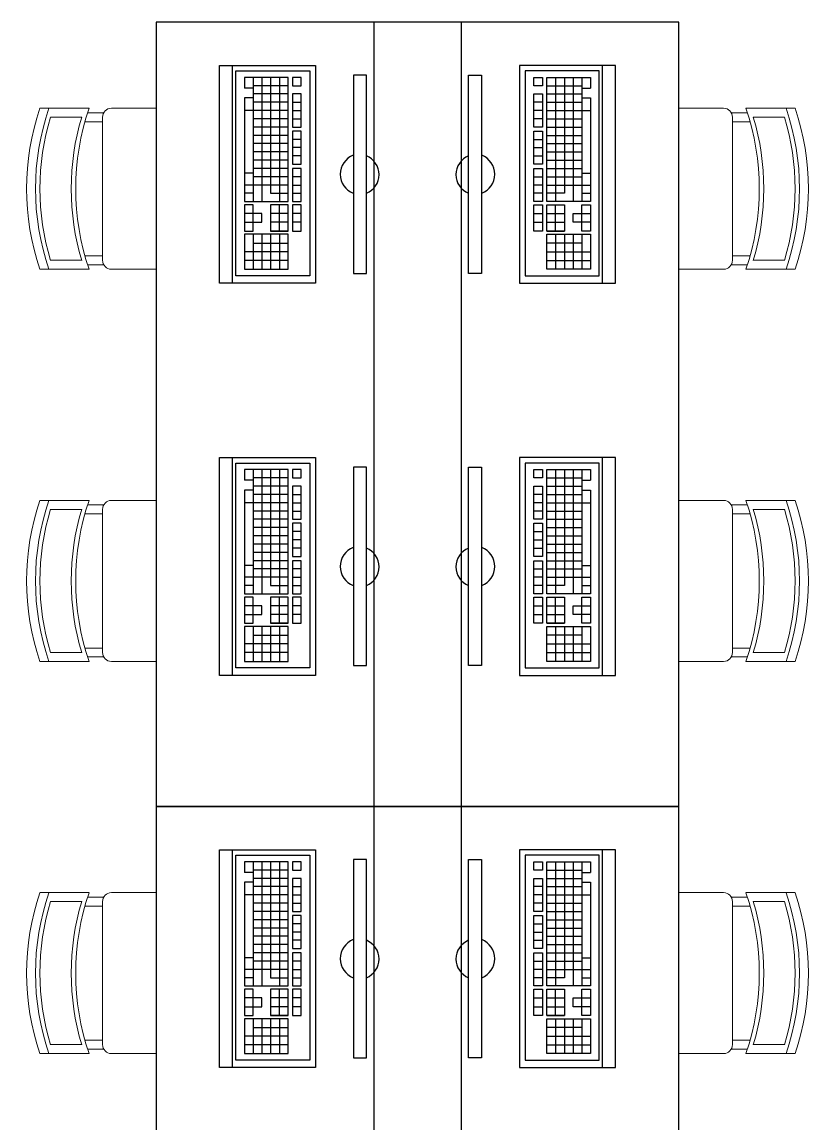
# Model space of a CAD drawing. Header units: millimetres. Extents: x 7034 to 7235, y -465 to -380.
# Drawn here: x 7139.997 to 7141.812, y -408.812 to -406.283 of the extents above; entities that cross this region are included whole.
import ezdxf

# ---------------------------------------------------------------- set-up
doc = ezdxf.new("R2010")
doc.units = ezdxf.units.MM
doc.header["$LTSCALE"] = 0.005
doc.linetypes.add('CONTINUO', pattern=[0])
doc.layers.get('0').update_dxf_attribs({"linetype": 'CONTINUO'})
doc.layers.add('0-LAYOUT', color=250, linetype='Continuous', lineweight=25)

# ---------------------------------------------------------------- blocks, each defined once
blk = doc.blocks.new('vafres')
at = {"lineweight": 13, "ltscale": 0.2}
for p, q in [((2157.847, 914.6481), (2157.847, 914.5352)), ((2157.8675, 914.5521), (2157.8675, 914.6239)), ((2158.1958, 914.5521), (2158.1958, 914.6239)), ((2158.2163, 914.6481), (2158.2163, 914.5352)), ((2157.8573, 914.5386), (2157.8573, 914.5017)), ((2157.8778, 914.5044), (2157.8778, 914.5455)), ((2158.1856, 914.5044), (2158.1856, 914.5448)), ((2158.2061, 914.5386), (2158.2061, 914.5017)), ((2158.1958, 914.5044), (2157.8675, 914.5044)), ((2157.847, 914.4839), (2157.847, 914.3813)), ((2158.2163, 914.4839), (2158.2163, 914.3813))]:
    blk.add_line(p, q, dxfattribs=at)
for centre, radius, start, end in [((2158.0317, 914.1094), 0.5694, 71.0753, 108.9246), ((2158.0317, 914.0889), 0.5694, 71.0753, 108.9246), ((2158.0317, 914.0787), 0.5694, 73.2016, 106.7984), ((2158.0317, 914.0787), 0.5694, 73.2016, 106.7984), ((2158.0317, 914.0069), 0.5694, 73.2016, 106.7984), ((2158.0317, 913.9966), 0.5694, 71.0753, 108.9246), ((2157.8675, 914.4839), 0.0205, 90, 180), ((2158.1958, 914.4839), 0.0205, 360, 90)]:
    blk.add_arc(centre, radius, start, end, dxfattribs=at)

msp = doc.modelspace()

# ---------------------------------------------------------------- linework, layer by layer
at = {"layer": '0-LAYOUT'}
for p, q in [((7140.8045, -406.2832), (7140.8045, -410.0832)), ((7141.0045, -406.2832), (7141.0045, -410.0832)), ((7140.45, -406.8826), (7140.45, -406.3826)), ((7140.45, -406.3826), (7140.48, -406.3826)), ((7140.48, -406.3826), (7140.67, -406.3826)), ((7140.48, -406.8826), (7140.48, -406.3826)), ((7140.67, -406.3826), (7140.67, -406.8826)), ((7141.1389, -406.3826), (7141.1389, -406.8826)), ((7141.3289, -406.3826), (7141.1389, -406.3826)), ((7141.3289, -406.8826), (7141.3289, -406.3826)), ((7141.3589, -406.3826), (7141.3289, -406.3826)), ((7141.3589, -406.8826), (7141.3589, -406.3826)), ((7140.4874, -406.3953), (7140.6574, -406.3953)), ((7140.4874, -406.8653), (7140.4874, -406.3953)), ((7140.6574, -406.3953), (7140.6574, -406.8653)), ((7140.7572, -406.405), (7140.7572, -406.8601)), ((7140.7872, -406.405), (7140.7572, -406.405)), ((7140.7872, -406.8601), (7140.7872, -406.405)), ((7141.0217, -406.8601), (7141.0217, -406.405)), ((7141.0217, -406.405), (7141.0517, -406.405)), ((7141.0517, -406.405), (7141.0517, -406.8601)), ((7141.1515, -406.3953), (7141.1515, -406.8653)), ((7141.3215, -406.3953), (7141.1515, -406.3953)), ((7141.3215, -406.8653), (7141.3215, -406.3953)), ((7140.5074, -406.4103), (7140.5074, -406.4349)), ((7140.6074, -406.4103), (7140.5074, -406.4103)), ((7140.5274, -406.4103), (7140.5274, -406.6953)), ((7140.6074, -406.4293), (7140.5274, -406.4293)), ((7140.5474, -406.4103), (7140.5474, -406.6953)), ((7140.5674, -406.4103), (7140.5674, -406.6763)), ((7140.5874, -406.4103), (7140.5874, -406.6953)), ((7140.6074, -406.6953), (7140.6074, -406.4103)), ((7140.6174, -406.4103), (7140.6174, -406.4293)), ((7140.6374, -406.4103), (7140.6174, -406.4103)), ((7140.6174, -406.4293), (7140.6374, -406.4293)), ((7140.6374, -406.4293), (7140.6374, -406.4103)), ((7141.1715, -406.4293), (7141.1715, -406.4103)), ((7141.1715, -406.4103), (7141.1915, -406.4103)), ((7141.1915, -406.4293), (7141.1715, -406.4293)), ((7141.1915, -406.4103), (7141.1915, -406.4293)), ((7141.2015, -406.6953), (7141.2015, -406.4103)), ((7141.2015, -406.4103), (7141.3015, -406.4103)), ((7141.2015, -406.4293), (7141.2815, -406.4293)), ((7141.2215, -406.4103), (7141.2215, -406.6953)), ((7141.2415, -406.4103), (7141.2415, -406.6763)), ((7141.2615, -406.4103), (7141.2615, -406.6953)), ((7141.2815, -406.4103), (7141.2815, -406.6953)), ((7141.3015, -406.4103), (7141.3015, -406.4349)), ((7140.5274, -406.4349), (7140.5074, -406.4349)), ((7140.5274, -406.4573), (7140.5074, -406.4573)), ((7140.5074, -406.4573), (7140.5074, -406.6953)), ((7140.6074, -406.4483), (7140.5274, -406.4483)), ((7140.6174, -406.4483), (7140.6174, -406.5243)), ((7140.6374, -406.4483), (7140.6174, -406.4483)), ((7140.6374, -406.5243), (7140.6374, -406.4483)), ((7141.1715, -406.5243), (7141.1715, -406.4483)), ((7141.1715, -406.4483), (7141.1915, -406.4483)), ((7141.1915, -406.4483), (7141.1915, -406.5243)), ((7141.2015, -406.4483), (7141.2815, -406.4483)), ((7141.2815, -406.4349), (7141.3015, -406.4349)), ((7141.2815, -406.4573), (7141.3015, -406.4573)), ((7141.3015, -406.4573), (7141.3015, -406.6953)), ((7140.6074, -406.4673), (7140.5274, -406.4673)), ((7140.6174, -406.4673), (7140.6374, -406.4673)), ((7141.1915, -406.4673), (7141.1715, -406.4673)), ((7141.2015, -406.4673), (7141.2815, -406.4673)), ((7140.6074, -406.4863), (7140.5074, -406.4863)), ((7140.6074, -406.5053), (7140.5274, -406.5053)), ((7140.6174, -406.4863), (7140.6374, -406.4863)), ((7140.6174, -406.5053), (7140.6374, -406.5053)), ((7141.1915, -406.4863), (7141.1715, -406.4863)), ((7141.1915, -406.5053), (7141.1715, -406.5053)), ((7141.2015, -406.4863), (7141.3015, -406.4863)), ((7141.2015, -406.5053), (7141.2815, -406.5053)), ((7140.6074, -406.5243), (7140.5274, -406.5243)), ((7140.6174, -406.5243), (7140.6374, -406.5243)), ((7140.6174, -406.5334), (7140.6174, -406.6094)), ((7140.6374, -406.5334), (7140.6174, -406.5334)), ((7140.6374, -406.6094), (7140.6374, -406.5334)), ((7141.1915, -406.5243), (7141.1715, -406.5243)), ((7141.1715, -406.6094), (7141.1715, -406.5334)), ((7141.1715, -406.5334), (7141.1915, -406.5334)), ((7141.1915, -406.5334), (7141.1915, -406.6094)), ((7141.2015, -406.5243), (7141.2815, -406.5243)), ((7140.6074, -406.5433), (7140.5274, -406.5433)), ((7140.6374, -406.5524), (7140.6174, -406.5524)), ((7141.1715, -406.5524), (7141.1915, -406.5524)), ((7141.2015, -406.5433), (7141.2815, -406.5433)), ((7140.6074, -406.5623), (7140.5274, -406.5623)), ((7140.6074, -406.5813), (7140.5274, -406.5813)), ((7140.6374, -406.5714), (7140.6174, -406.5714)), ((7141.1715, -406.5714), (7141.1915, -406.5714)), ((7141.2015, -406.5623), (7141.2815, -406.5623)), ((7141.2015, -406.5813), (7141.2815, -406.5813)), ((7140.6074, -406.6003), (7140.5274, -406.6003)), ((7140.6374, -406.5904), (7140.6174, -406.5904)), ((7140.6174, -406.6094), (7140.6374, -406.6094)), ((7141.1715, -406.5904), (7141.1915, -406.5904)), ((7141.1915, -406.6094), (7141.1715, -406.6094)), ((7141.2015, -406.6003), (7141.2815, -406.6003)), ((7140.5274, -406.6303), (7140.5074, -406.6303)), ((7140.6074, -406.6193), (7140.5274, -406.6193)), ((7140.6174, -406.6193), (7140.6174, -406.6953)), ((7140.6374, -406.6193), (7140.6174, -406.6193)), ((7140.6374, -406.6953), (7140.6374, -406.6193)), ((7141.1715, -406.6953), (7141.1715, -406.6193)), ((7141.1715, -406.6193), (7141.1915, -406.6193)), ((7141.1915, -406.6193), (7141.1915, -406.6953)), ((7141.2015, -406.6193), (7141.2815, -406.6193)), ((7141.2815, -406.6303), (7141.3015, -406.6303)), ((7140.6074, -406.6573), (7140.5074, -406.6573)), ((7140.6074, -406.6383), (7140.5274, -406.6383)), ((7140.6374, -406.6383), (7140.6174, -406.6383)), ((7140.6174, -406.6573), (7140.6374, -406.6573)), ((7141.1715, -406.6383), (7141.1915, -406.6383)), ((7141.1915, -406.6573), (7141.1715, -406.6573)), ((7141.2015, -406.6383), (7141.2815, -406.6383)), ((7141.2015, -406.6573), (7141.3015, -406.6573)), ((7140.5274, -406.6763), (7140.5074, -406.6763)), ((7140.5674, -406.6763), (7140.6074, -406.6763)), ((7140.6174, -406.6763), (7140.6374, -406.6763)), ((7141.1915, -406.6763), (7141.1715, -406.6763)), ((7141.2415, -406.6763), (7141.2015, -406.6763)), ((7141.2815, -406.6763), (7141.3015, -406.6763)), ((7140.5074, -406.6953), (7140.6074, -406.6953)), ((7140.5074, -406.7028), (7140.5074, -406.7628)), ((7140.5274, -406.7028), (7140.5074, -406.7028)), ((7140.5274, -406.7628), (7140.5274, -406.7028)), ((7140.5674, -406.7028), (7140.5674, -406.7628)), ((7140.6074, -406.7028), (7140.5674, -406.7028)), ((7140.5874, -406.7628), (7140.5874, -406.7028)), ((7140.6074, -406.7628), (7140.6074, -406.7028)), ((7140.6174, -406.6953), (7140.6374, -406.6953)), ((7140.6174, -406.7028), (7140.6174, -406.7628)), ((7140.6374, -406.7028), (7140.6174, -406.7028)), ((7140.6374, -406.7628), (7140.6374, -406.7028)), ((7141.1915, -406.6953), (7141.1715, -406.6953)), ((7141.1715, -406.7628), (7141.1715, -406.7028)), ((7141.1715, -406.7028), (7141.1915, -406.7028)), ((7141.1915, -406.7028), (7141.1915, -406.7628)), ((7141.3015, -406.6953), (7141.2015, -406.6953)), ((7141.2015, -406.7628), (7141.2015, -406.7028)), ((7141.2015, -406.7028), (7141.2415, -406.7028)), ((7141.2215, -406.7628), (7141.2215, -406.7028)), ((7141.2415, -406.7028), (7141.2415, -406.7628)), ((7141.2815, -406.7028), (7141.3015, -406.7028)), ((7141.2815, -406.7628), (7141.2815, -406.7028)), ((7141.3015, -406.7028), (7141.3015, -406.7628)), ((7140.5474, -406.7228), (7140.5074, -406.7228)), ((7140.5474, -406.7428), (7140.5474, -406.7228)), ((7140.6074, -406.7228), (7140.5674, -406.7228)), ((7140.6374, -406.7228), (7140.6174, -406.7228)), ((7141.1715, -406.7228), (7141.1915, -406.7228)), ((7141.2015, -406.7228), (7141.2415, -406.7228)), ((7141.2615, -406.7428), (7141.2615, -406.7228)), ((7141.2615, -406.7228), (7141.3015, -406.7228)), ((7140.5074, -406.7428), (7140.5474, -406.7428)), ((7140.5074, -406.7628), (7140.5274, -406.7628)), ((7140.6074, -406.7428), (7140.5674, -406.7428)), ((7140.5674, -406.7628), (7140.6074, -406.7628)), ((7140.6074, -406.7628), (7140.5674, -406.7628)), ((7140.6374, -406.7428), (7140.6174, -406.7428)), ((7140.6174, -406.7628), (7140.6374, -406.7628)), ((7141.1715, -406.7428), (7141.1915, -406.7428)), ((7141.1915, -406.7628), (7141.1715, -406.7628)), ((7141.2015, -406.7428), (7141.2415, -406.7428)), ((7141.2415, -406.7628), (7141.2015, -406.7628)), ((7141.2015, -406.7628), (7141.2415, -406.7628)), ((7141.3015, -406.7428), (7141.2615, -406.7428)), ((7141.3015, -406.7628), (7141.2815, -406.7628)), ((7140.5074, -406.7703), (7140.5074, -406.8503)), ((7140.6074, -406.7703), (7140.5074, -406.7703)), ((7140.5274, -406.7703), (7140.5274, -406.8503)), ((7140.5474, -406.7703), (7140.5474, -406.8503)), ((7140.5674, -406.7703), (7140.5674, -406.8503)), ((7140.5874, -406.7703), (7140.5874, -406.8503)), ((7140.6074, -406.8503), (7140.6074, -406.7703)), ((7141.2015, -406.8503), (7141.2015, -406.7703)), ((7141.2015, -406.7703), (7141.3015, -406.7703)), ((7141.2215, -406.7703), (7141.2215, -406.8503)), ((7141.2415, -406.7703), (7141.2415, -406.8503)), ((7141.2615, -406.7703), (7141.2615, -406.8503)), ((7141.2815, -406.7703), (7141.2815, -406.8503)), ((7141.3015, -406.7703), (7141.3015, -406.8503)), ((7140.6074, -406.8103), (7140.5074, -406.8103)), ((7140.5274, -406.7903), (7140.6074, -406.7903)), ((7141.2815, -406.7903), (7141.2015, -406.7903)), ((7141.2015, -406.8103), (7141.3015, -406.8103)), ((7140.6074, -406.8303), (7140.5074, -406.8303)), ((7141.2015, -406.8303), (7141.3015, -406.8303)), ((7140.5074, -406.8503), (7140.6074, -406.8503)), ((7140.7572, -406.8601), (7140.7872, -406.8601)), ((7141.0517, -406.8601), (7141.0217, -406.8601)), ((7141.3015, -406.8503), (7141.2015, -406.8503)), ((7140.48, -406.8826), (7140.45, -406.8826)), ((7140.67, -406.8826), (7140.48, -406.8826)), ((7140.6574, -406.8653), (7140.4874, -406.8653)), ((7141.1389, -406.8826), (7141.3289, -406.8826)), ((7141.1515, -406.8653), (7141.3215, -406.8653)), ((7141.3289, -406.8826), (7141.3589, -406.8826)), ((7140.45, -407.7826), (7140.45, -407.2826)), ((7140.45, -407.2826), (7140.48, -407.2826)), ((7140.48, -407.2826), (7140.67, -407.2826)), ((7140.48, -407.7826), (7140.48, -407.2826)), ((7140.67, -407.2826), (7140.67, -407.7826)), ((7141.1389, -407.2826), (7141.1389, -407.7826)), ((7141.3289, -407.2826), (7141.1389, -407.2826)), ((7141.3289, -407.7826), (7141.3289, -407.2826)), ((7141.3589, -407.2826), (7141.3289, -407.2826)), ((7141.3589, -407.7826), (7141.3589, -407.2826)), ((7140.4874, -407.2953), (7140.6574, -407.2953)), ((7140.4874, -407.7653), (7140.4874, -407.2953)), ((7140.5074, -407.3103), (7140.5074, -407.3349)), ((7140.6074, -407.3103), (7140.5074, -407.3103)), ((7140.5274, -407.3103), (7140.5274, -407.5953)), ((7140.5474, -407.3103), (7140.5474, -407.5953)), ((7140.5674, -407.3103), (7140.5674, -407.5763)), ((7140.5874, -407.3103), (7140.5874, -407.5953)), ((7140.6074, -407.5953), (7140.6074, -407.3103)), ((7140.6174, -407.3103), (7140.6174, -407.3293)), ((7140.6374, -407.3103), (7140.6174, -407.3103)), ((7140.6374, -407.3293), (7140.6374, -407.3103)), ((7140.6574, -407.2953), (7140.6574, -407.7653)), ((7140.7572, -407.305), (7140.7572, -407.7601)), ((7140.7872, -407.305), (7140.7572, -407.305)), ((7140.7872, -407.7601), (7140.7872, -407.305)), ((7141.0217, -407.7601), (7141.0217, -407.305)), ((7141.0217, -407.305), (7141.0517, -407.305)), ((7141.0517, -407.305), (7141.0517, -407.7601)), ((7141.1515, -407.2953), (7141.1515, -407.7653)), ((7141.3215, -407.2953), (7141.1515, -407.2953)), ((7141.1715, -407.3293), (7141.1715, -407.3103)), ((7141.1715, -407.3103), (7141.1915, -407.3103)), ((7141.1915, -407.3103), (7141.1915, -407.3293)), ((7141.2015, -407.5953), (7141.2015, -407.3103)), ((7141.2015, -407.3103), (7141.3015, -407.3103)), ((7141.2215, -407.3103), (7141.2215, -407.5953)), ((7141.2415, -407.3103), (7141.2415, -407.5763)), ((7141.2615, -407.3103), (7141.2615, -407.5953)), ((7141.2815, -407.3103), (7141.2815, -407.5953)), ((7141.3015, -407.3103), (7141.3015, -407.3349)), ((7141.3215, -407.7653), (7141.3215, -407.2953)), ((7140.5274, -407.3349), (7140.5074, -407.3349)), ((7140.6074, -407.3293), (7140.5274, -407.3293)), ((7140.6174, -407.3293), (7140.6374, -407.3293)), ((7141.1915, -407.3293), (7141.1715, -407.3293)), ((7141.2015, -407.3293), (7141.2815, -407.3293)), ((7141.2815, -407.3349), (7141.3015, -407.3349)), ((7140.5274, -407.3573), (7140.5074, -407.3573)), ((7140.5074, -407.3573), (7140.5074, -407.5953)), ((7140.6074, -407.3483), (7140.5274, -407.3483)), ((7140.6074, -407.3673), (7140.5274, -407.3673)), ((7140.6174, -407.3483), (7140.6174, -407.4243)), ((7140.6374, -407.3483), (7140.6174, -407.3483)), ((7140.6174, -407.3673), (7140.6374, -407.3673)), ((7140.6374, -407.4243), (7140.6374, -407.3483)), ((7141.1715, -407.4243), (7141.1715, -407.3483)), ((7141.1715, -407.3483), (7141.1915, -407.3483)), ((7141.1915, -407.3673), (7141.1715, -407.3673)), ((7141.1915, -407.3483), (7141.1915, -407.4243)), ((7141.2015, -407.3483), (7141.2815, -407.3483)), ((7141.2015, -407.3673), (7141.2815, -407.3673)), ((7141.2815, -407.3573), (7141.3015, -407.3573)), ((7141.3015, -407.3573), (7141.3015, -407.5953)), ((7140.6074, -407.3863), (7140.5074, -407.3863)), ((7140.6174, -407.3863), (7140.6374, -407.3863)), ((7141.1915, -407.3863), (7141.1715, -407.3863)), ((7141.2015, -407.3863), (7141.3015, -407.3863)), ((7140.6074, -407.4053), (7140.5274, -407.4053)), ((7140.6174, -407.4053), (7140.6374, -407.4053)), ((7141.1915, -407.4053), (7141.1715, -407.4053)), ((7141.2015, -407.4053), (7141.2815, -407.4053)), ((7140.6074, -407.4243), (7140.5274, -407.4243)), ((7140.6074, -407.4433), (7140.5274, -407.4433)), ((7140.6174, -407.4243), (7140.6374, -407.4243)), ((7140.6174, -407.4334), (7140.6174, -407.5094)), ((7140.6374, -407.4334), (7140.6174, -407.4334)), ((7140.6374, -407.5094), (7140.6374, -407.4334)), ((7141.1915, -407.4243), (7141.1715, -407.4243)), ((7141.1715, -407.5094), (7141.1715, -407.4334)), ((7141.1715, -407.4334), (7141.1915, -407.4334)), ((7141.1915, -407.4334), (7141.1915, -407.5094)), ((7141.2015, -407.4243), (7141.2815, -407.4243)), ((7141.2015, -407.4433), (7141.2815, -407.4433)), ((7140.6074, -407.4623), (7140.5274, -407.4623)), ((7140.6374, -407.4524), (7140.6174, -407.4524)), ((7140.6374, -407.4714), (7140.6174, -407.4714)), ((7141.1715, -407.4524), (7141.1915, -407.4524)), ((7141.1715, -407.4714), (7141.1915, -407.4714)), ((7141.2015, -407.4623), (7141.2815, -407.4623)), ((7140.6074, -407.4813), (7140.5274, -407.4813)), ((7140.6374, -407.4904), (7140.6174, -407.4904)), ((7141.1715, -407.4904), (7141.1915, -407.4904)), ((7141.2015, -407.4813), (7141.2815, -407.4813)), ((7140.6074, -407.5003), (7140.5274, -407.5003)), ((7140.6074, -407.5193), (7140.5274, -407.5193)), ((7140.6174, -407.5094), (7140.6374, -407.5094)), ((7140.6174, -407.5193), (7140.6174, -407.5953)), ((7140.6374, -407.5193), (7140.6174, -407.5193)), ((7140.6374, -407.5953), (7140.6374, -407.5193)), ((7141.1915, -407.5094), (7141.1715, -407.5094)), ((7141.1715, -407.5953), (7141.1715, -407.5193)), ((7141.1715, -407.5193), (7141.1915, -407.5193)), ((7141.1915, -407.5193), (7141.1915, -407.5953)), ((7141.2015, -407.5003), (7141.2815, -407.5003)), ((7141.2015, -407.5193), (7141.2815, -407.5193)), ((7140.5274, -407.5303), (7140.5074, -407.5303)), ((7140.6074, -407.5383), (7140.5274, -407.5383)), ((7140.6374, -407.5383), (7140.6174, -407.5383)), ((7141.1715, -407.5383), (7141.1915, -407.5383)), ((7141.2015, -407.5383), (7141.2815, -407.5383)), ((7141.2815, -407.5303), (7141.3015, -407.5303)), ((7140.6074, -407.5573), (7140.5074, -407.5573)), ((7140.6174, -407.5573), (7140.6374, -407.5573)), ((7141.1915, -407.5573), (7141.1715, -407.5573)), ((7141.2015, -407.5573), (7141.3015, -407.5573)), ((7140.5274, -407.5763), (7140.5074, -407.5763)), ((7140.5074, -407.5953), (7140.6074, -407.5953)), ((7140.5674, -407.5763), (7140.6074, -407.5763)), ((7140.6174, -407.5763), (7140.6374, -407.5763)), ((7140.6174, -407.5953), (7140.6374, -407.5953)), ((7141.1915, -407.5763), (7141.1715, -407.5763)), ((7141.1915, -407.5953), (7141.1715, -407.5953)), ((7141.2415, -407.5763), (7141.2015, -407.5763)), ((7141.3015, -407.5953), (7141.2015, -407.5953)), ((7141.2815, -407.5763), (7141.3015, -407.5763)), ((7140.5074, -407.6028), (7140.5074, -407.6628)), ((7140.5274, -407.6028), (7140.5074, -407.6028)), ((7140.5474, -407.6228), (7140.5074, -407.6228)), ((7140.5274, -407.6628), (7140.5274, -407.6028)), ((7140.5474, -407.6428), (7140.5474, -407.6228)), ((7140.5674, -407.6028), (7140.5674, -407.6628)), ((7140.6074, -407.6028), (7140.5674, -407.6028)), ((7140.6074, -407.6228), (7140.5674, -407.6228)), ((7140.5874, -407.6628), (7140.5874, -407.6028)), ((7140.6074, -407.6628), (7140.6074, -407.6028)), ((7140.6174, -407.6028), (7140.6174, -407.6628)), ((7140.6374, -407.6028), (7140.6174, -407.6028)), ((7140.6374, -407.6228), (7140.6174, -407.6228)), ((7140.6374, -407.6628), (7140.6374, -407.6028)), ((7141.1715, -407.6628), (7141.1715, -407.6028)), ((7141.1715, -407.6028), (7141.1915, -407.6028)), ((7141.1715, -407.6228), (7141.1915, -407.6228)), ((7141.1915, -407.6028), (7141.1915, -407.6628)), ((7141.2015, -407.6628), (7141.2015, -407.6028)), ((7141.2015, -407.6028), (7141.2415, -407.6028)), ((7141.2015, -407.6228), (7141.2415, -407.6228)), ((7141.2215, -407.6628), (7141.2215, -407.6028)), ((7141.2415, -407.6028), (7141.2415, -407.6628)), ((7141.2615, -407.6428), (7141.2615, -407.6228)), ((7141.2615, -407.6228), (7141.3015, -407.6228)), ((7141.2815, -407.6028), (7141.3015, -407.6028)), ((7141.2815, -407.6628), (7141.2815, -407.6028)), ((7141.3015, -407.6028), (7141.3015, -407.6628)), ((7140.5074, -407.6428), (7140.5474, -407.6428)), ((7140.6074, -407.6428), (7140.5674, -407.6428)), ((7140.6374, -407.6428), (7140.6174, -407.6428)), ((7141.1715, -407.6428), (7141.1915, -407.6428)), ((7141.2015, -407.6428), (7141.2415, -407.6428)), ((7141.3015, -407.6428), (7141.2615, -407.6428)), ((7140.5074, -407.6628), (7140.5274, -407.6628)), ((7140.5074, -407.6703), (7140.5074, -407.7503)), ((7140.6074, -407.6703), (7140.5074, -407.6703)), ((7140.5274, -407.6703), (7140.5274, -407.7503)), ((7140.5474, -407.6703), (7140.5474, -407.7503)), ((7140.5674, -407.6628), (7140.6074, -407.6628)), ((7140.6074, -407.6628), (7140.5674, -407.6628)), ((7140.5674, -407.6703), (7140.5674, -407.7503)), ((7140.5874, -407.6703), (7140.5874, -407.7503)), ((7140.6074, -407.7503), (7140.6074, -407.6703)), ((7140.6174, -407.6628), (7140.6374, -407.6628)), ((7141.1915, -407.6628), (7141.1715, -407.6628)), ((7141.2415, -407.6628), (7141.2015, -407.6628)), ((7141.2015, -407.6628), (7141.2415, -407.6628)), ((7141.2015, -407.7503), (7141.2015, -407.6703)), ((7141.2015, -407.6703), (7141.3015, -407.6703)), ((7141.2215, -407.6703), (7141.2215, -407.7503)), ((7141.2415, -407.6703), (7141.2415, -407.7503)), ((7141.2615, -407.6703), (7141.2615, -407.7503)), ((7141.3015, -407.6628), (7141.2815, -407.6628)), ((7141.2815, -407.6703), (7141.2815, -407.7503)), ((7141.3015, -407.6703), (7141.3015, -407.7503)), ((7140.5274, -407.6903), (7140.6074, -407.6903)), ((7141.2815, -407.6903), (7141.2015, -407.6903)), ((7140.6074, -407.7103), (7140.5074, -407.7103)), ((7141.2015, -407.7103), (7141.3015, -407.7103)), ((7140.6074, -407.7303), (7140.5074, -407.7303)), ((7141.2015, -407.7303), (7141.3015, -407.7303)), ((7140.6574, -407.7653), (7140.4874, -407.7653)), ((7140.5074, -407.7503), (7140.6074, -407.7503)), ((7140.7572, -407.7601), (7140.7872, -407.7601)), ((7141.0517, -407.7601), (7141.0217, -407.7601)), ((7141.1515, -407.7653), (7141.3215, -407.7653)), ((7141.3015, -407.7503), (7141.2015, -407.7503)), ((7140.48, -407.7826), (7140.45, -407.7826)), ((7140.67, -407.7826), (7140.48, -407.7826)), ((7141.1389, -407.7826), (7141.3289, -407.7826)), ((7141.3289, -407.7826), (7141.3589, -407.7826)), ((7140.45, -408.6826), (7140.45, -408.1826)), ((7140.45, -408.1826), (7140.48, -408.1826)), ((7140.48, -408.1826), (7140.67, -408.1826)), ((7140.48, -408.6826), (7140.48, -408.1826)), ((7140.4874, -408.1953), (7140.6574, -408.1953)), ((7140.4874, -408.6653), (7140.4874, -408.1953)), ((7140.6574, -408.1953), (7140.6574, -408.6653)), ((7140.67, -408.1826), (7140.67, -408.6826)), ((7141.1389, -408.1826), (7141.1389, -408.6826)), ((7141.3289, -408.1826), (7141.1389, -408.1826)), ((7141.1515, -408.1953), (7141.1515, -408.6653)), ((7141.3215, -408.1953), (7141.1515, -408.1953)), ((7141.3215, -408.6653), (7141.3215, -408.1953)), ((7141.3289, -408.6826), (7141.3289, -408.1826)), ((7141.3589, -408.1826), (7141.3289, -408.1826)), ((7141.3589, -408.6826), (7141.3589, -408.1826)), ((7140.5074, -408.2103), (7140.5074, -408.2349)), ((7140.6074, -408.2103), (7140.5074, -408.2103)), ((7140.5274, -408.2103), (7140.5274, -408.4953)), ((7140.6074, -408.2293), (7140.5274, -408.2293)), ((7140.5474, -408.2103), (7140.5474, -408.4953)), ((7140.5674, -408.2103), (7140.5674, -408.4763)), ((7140.5874, -408.2103), (7140.5874, -408.4953)), ((7140.6074, -408.4953), (7140.6074, -408.2103)), ((7140.6174, -408.2103), (7140.6174, -408.2293)), ((7140.6374, -408.2103), (7140.6174, -408.2103)), ((7140.6174, -408.2293), (7140.6374, -408.2293)), ((7140.6374, -408.2293), (7140.6374, -408.2103)), ((7140.7572, -408.205), (7140.7572, -408.6601)), ((7140.7872, -408.205), (7140.7572, -408.205)), ((7140.7872, -408.6601), (7140.7872, -408.205)), ((7141.0217, -408.6601), (7141.0217, -408.205)), ((7141.0217, -408.205), (7141.0517, -408.205)), ((7141.0517, -408.205), (7141.0517, -408.6601)), ((7141.1715, -408.2293), (7141.1715, -408.2103)), ((7141.1715, -408.2103), (7141.1915, -408.2103)), ((7141.1915, -408.2293), (7141.1715, -408.2293)), ((7141.1915, -408.2103), (7141.1915, -408.2293)), ((7141.2015, -408.4953), (7141.2015, -408.2103)), ((7141.2015, -408.2103), (7141.3015, -408.2103)), ((7141.2015, -408.2293), (7141.2815, -408.2293)), ((7141.2215, -408.2103), (7141.2215, -408.4953)), ((7141.2415, -408.2103), (7141.2415, -408.4763)), ((7141.2615, -408.2103), (7141.2615, -408.4953)), ((7141.2815, -408.2103), (7141.2815, -408.4953)), ((7141.3015, -408.2103), (7141.3015, -408.2349)), ((7140.5274, -408.2349), (7140.5074, -408.2349)), ((7140.6074, -408.2483), (7140.5274, -408.2483)), ((7140.6174, -408.2483), (7140.6174, -408.3243)), ((7140.6374, -408.2483), (7140.6174, -408.2483)), ((7140.6374, -408.3243), (7140.6374, -408.2483)), ((7141.1715, -408.3243), (7141.1715, -408.2483)), ((7141.1715, -408.2483), (7141.1915, -408.2483)), ((7141.1915, -408.2483), (7141.1915, -408.3243)), ((7141.2015, -408.2483), (7141.2815, -408.2483)), ((7141.2815, -408.2349), (7141.3015, -408.2349)), ((7140.5274, -408.2573), (7140.5074, -408.2573)), ((7140.5074, -408.2573), (7140.5074, -408.4953)), ((7140.6074, -408.2673), (7140.5274, -408.2673)), ((7140.6174, -408.2673), (7140.6374, -408.2673)), ((7141.1915, -408.2673), (7141.1715, -408.2673)), ((7141.2015, -408.2673), (7141.2815, -408.2673)), ((7141.2815, -408.2573), (7141.3015, -408.2573)), ((7141.3015, -408.2573), (7141.3015, -408.4953)), ((7140.6074, -408.2863), (7140.5074, -408.2863)), ((7140.6074, -408.3053), (7140.5274, -408.3053)), ((7140.6174, -408.2863), (7140.6374, -408.2863)), ((7140.6174, -408.3053), (7140.6374, -408.3053)), ((7141.1915, -408.2863), (7141.1715, -408.2863)), ((7141.1915, -408.3053), (7141.1715, -408.3053)), ((7141.2015, -408.2863), (7141.3015, -408.2863)), ((7141.2015, -408.3053), (7141.2815, -408.3053)), ((7140.6074, -408.3243), (7140.5274, -408.3243)), ((7140.6174, -408.3243), (7140.6374, -408.3243)), ((7141.1915, -408.3243), (7141.1715, -408.3243)), ((7141.2015, -408.3243), (7141.2815, -408.3243)), ((7140.6074, -408.3433), (7140.5274, -408.3433)), ((7140.6174, -408.3334), (7140.6174, -408.4094)), ((7140.6374, -408.3334), (7140.6174, -408.3334)), ((7140.6374, -408.3524), (7140.6174, -408.3524)), ((7140.6374, -408.4094), (7140.6374, -408.3334)), ((7141.1715, -408.4094), (7141.1715, -408.3334)), ((7141.1715, -408.3334), (7141.1915, -408.3334)), ((7141.1715, -408.3524), (7141.1915, -408.3524)), ((7141.1915, -408.3334), (7141.1915, -408.4094)), ((7141.2015, -408.3433), (7141.2815, -408.3433)), ((7140.6074, -408.3623), (7140.5274, -408.3623)), ((7140.6074, -408.3813), (7140.5274, -408.3813)), ((7140.6374, -408.3714), (7140.6174, -408.3714)), ((7141.1715, -408.3714), (7141.1915, -408.3714)), ((7141.2015, -408.3623), (7141.2815, -408.3623)), ((7141.2015, -408.3813), (7141.2815, -408.3813)), ((7140.6074, -408.4003), (7140.5274, -408.4003)), ((7140.6374, -408.3904), (7140.6174, -408.3904)), ((7141.1715, -408.3904), (7141.1915, -408.3904)), ((7141.2015, -408.4003), (7141.2815, -408.4003)), ((7140.5274, -408.4303), (7140.5074, -408.4303)), ((7140.6074, -408.4193), (7140.5274, -408.4193)), ((7140.6174, -408.4094), (7140.6374, -408.4094)), ((7140.6174, -408.4193), (7140.6174, -408.4953)), ((7140.6374, -408.4193), (7140.6174, -408.4193)), ((7140.6374, -408.4953), (7140.6374, -408.4193)), ((7141.1915, -408.4094), (7141.1715, -408.4094)), ((7141.1715, -408.4953), (7141.1715, -408.4193)), ((7141.1715, -408.4193), (7141.1915, -408.4193)), ((7141.1915, -408.4193), (7141.1915, -408.4953)), ((7141.2015, -408.4193), (7141.2815, -408.4193)), ((7141.2815, -408.4303), (7141.3015, -408.4303)), ((7140.6074, -408.4573), (7140.5074, -408.4573)), ((7140.6074, -408.4383), (7140.5274, -408.4383)), ((7140.6374, -408.4383), (7140.6174, -408.4383)), ((7140.6174, -408.4573), (7140.6374, -408.4573)), ((7141.1715, -408.4383), (7141.1915, -408.4383)), ((7141.1915, -408.4573), (7141.1715, -408.4573)), ((7141.2015, -408.4383), (7141.2815, -408.4383)), ((7141.2015, -408.4573), (7141.3015, -408.4573)), ((7140.5274, -408.4763), (7140.5074, -408.4763)), ((7140.5674, -408.4763), (7140.6074, -408.4763)), ((7140.6174, -408.4763), (7140.6374, -408.4763)), ((7141.1915, -408.4763), (7141.1715, -408.4763)), ((7141.2415, -408.4763), (7141.2015, -408.4763)), ((7141.2815, -408.4763), (7141.3015, -408.4763)), ((7140.5074, -408.4953), (7140.6074, -408.4953)), ((7140.5074, -408.5028), (7140.5074, -408.5628)), ((7140.5274, -408.5028), (7140.5074, -408.5028)), ((7140.5274, -408.5628), (7140.5274, -408.5028)), ((7140.5674, -408.5028), (7140.5674, -408.5628)), ((7140.6074, -408.5028), (7140.5674, -408.5028)), ((7140.5874, -408.5628), (7140.5874, -408.5028)), ((7140.6074, -408.5628), (7140.6074, -408.5028)), ((7140.6174, -408.4953), (7140.6374, -408.4953)), ((7140.6174, -408.5028), (7140.6174, -408.5628)), ((7140.6374, -408.5028), (7140.6174, -408.5028)), ((7140.6374, -408.5628), (7140.6374, -408.5028)), ((7141.1915, -408.4953), (7141.1715, -408.4953)), ((7141.1715, -408.5628), (7141.1715, -408.5028)), ((7141.1715, -408.5028), (7141.1915, -408.5028)), ((7141.1915, -408.5028), (7141.1915, -408.5628)), ((7141.3015, -408.4953), (7141.2015, -408.4953)), ((7141.2015, -408.5628), (7141.2015, -408.5028)), ((7141.2015, -408.5028), (7141.2415, -408.5028)), ((7141.2215, -408.5628), (7141.2215, -408.5028)), ((7141.2415, -408.5028), (7141.2415, -408.5628)), ((7141.2815, -408.5028), (7141.3015, -408.5028)), ((7141.2815, -408.5628), (7141.2815, -408.5028)), ((7141.3015, -408.5028), (7141.3015, -408.5628)), ((7140.5474, -408.5228), (7140.5074, -408.5228)), ((7140.5474, -408.5428), (7140.5474, -408.5228)), ((7140.6074, -408.5228), (7140.5674, -408.5228)), ((7140.6374, -408.5228), (7140.6174, -408.5228)), ((7141.1715, -408.5228), (7141.1915, -408.5228)), ((7141.2015, -408.5228), (7141.2415, -408.5228)), ((7141.2615, -408.5428), (7141.2615, -408.5228)), ((7141.2615, -408.5228), (7141.3015, -408.5228)), ((7140.5074, -408.5428), (7140.5474, -408.5428)), ((7140.6074, -408.5428), (7140.5674, -408.5428)), ((7140.6374, -408.5428), (7140.6174, -408.5428)), ((7141.1715, -408.5428), (7141.1915, -408.5428)), ((7141.2015, -408.5428), (7141.2415, -408.5428)), ((7141.3015, -408.5428), (7141.2615, -408.5428)), ((7140.5074, -408.5628), (7140.5274, -408.5628)), ((7140.5074, -408.5703), (7140.5074, -408.6503)), ((7140.6074, -408.5703), (7140.5074, -408.5703)), ((7140.5274, -408.5703), (7140.5274, -408.6503)), ((7140.5474, -408.5703), (7140.5474, -408.6503)), ((7140.5674, -408.5628), (7140.6074, -408.5628)), ((7140.6074, -408.5628), (7140.5674, -408.5628)), ((7140.5674, -408.5703), (7140.5674, -408.6503)), ((7140.5874, -408.5703), (7140.5874, -408.6503)), ((7140.6074, -408.6503), (7140.6074, -408.5703)), ((7140.6174, -408.5628), (7140.6374, -408.5628)), ((7141.1915, -408.5628), (7141.1715, -408.5628)), ((7141.2415, -408.5628), (7141.2015, -408.5628)), ((7141.2015, -408.5628), (7141.2415, -408.5628)), ((7141.2015, -408.6503), (7141.2015, -408.5703)), ((7141.2015, -408.5703), (7141.3015, -408.5703)), ((7141.2215, -408.5703), (7141.2215, -408.6503)), ((7141.2415, -408.5703), (7141.2415, -408.6503)), ((7141.2615, -408.5703), (7141.2615, -408.6503)), ((7141.3015, -408.5628), (7141.2815, -408.5628)), ((7141.2815, -408.5703), (7141.2815, -408.6503)), ((7141.3015, -408.5703), (7141.3015, -408.6503)), ((7140.5274, -408.5903), (7140.6074, -408.5903)), ((7141.2815, -408.5903), (7141.2015, -408.5903)), ((7140.6074, -408.6103), (7140.5074, -408.6103)), ((7140.6074, -408.6303), (7140.5074, -408.6303)), ((7141.2015, -408.6103), (7141.3015, -408.6103)), ((7141.2015, -408.6303), (7141.3015, -408.6303)), ((7140.5074, -408.6503), (7140.6074, -408.6503)), ((7141.3015, -408.6503), (7141.2015, -408.6503)), ((7140.48, -408.6826), (7140.45, -408.6826)), ((7140.67, -408.6826), (7140.48, -408.6826)), ((7140.6574, -408.6653), (7140.4874, -408.6653)), ((7140.7572, -408.6601), (7140.7872, -408.6601)), ((7141.0517, -408.6601), (7141.0217, -408.6601)), ((7141.1389, -408.6826), (7141.3289, -408.6826)), ((7141.1515, -408.6653), (7141.3215, -408.6653)), ((7141.3289, -408.6826), (7141.3589, -408.6826))]:
    msp.add_line(p, q, dxfattribs=at)
for points in [[(7140.3045, -408.0832), (7141.5045, -408.0832), (7141.5045, -406.2832), (7140.3045, -406.2832)], [(7140.3045, -410.0832), (7141.5045, -410.0832), (7141.5045, -408.0832), (7140.3045, -408.0832)]]:
    msp.add_lwpolyline(points, close=True, dxfattribs=at)
for centre, radius, start, end in [((7140.7739, -406.6326), 0.0468, 110.9733, 249.0267), ((7140.77, -406.6334), 0.0462, 291.7976, 68.2024), ((7141.0389, -406.6334), 0.0462, 111.7976, 248.2024), ((7141.035, -406.6326), 0.0468, 290.9733, 69.0267), ((7140.7739, -407.5326), 0.0468, 110.9733, 249.0267), ((7140.77, -407.5334), 0.0462, 291.7976, 68.2024), ((7141.0389, -407.5334), 0.0462, 111.7976, 248.2024), ((7141.035, -407.5326), 0.0468, 290.9733, 69.0267), ((7140.7739, -408.4326), 0.0468, 110.9733, 249.0267), ((7140.77, -408.4334), 0.0462, 291.7976, 68.2024), ((7141.0389, -408.4334), 0.0462, 111.7976, 248.2024), ((7141.035, -408.4326), 0.0468, 290.9733, 69.0267)]:
    msp.add_arc(centre, radius, start, end, dxfattribs=at)

# ---------------------------------------------------------------- block references
at = {"layer": '0-LAYOUT', "xscale": -1, "rotation": 90}
for p in [(8054.6858, 1751.3659), (8054.6858, 1750.4659), (8054.6858, 1749.5659)]:
    msp.add_blockref('vafres', p, dxfattribs=at)
at = {"layer": '0-LAYOUT', "rotation": 270}
for p in [(6227.1231, 1751.3659), (6227.1231, 1750.4659), (6227.1231, 1749.5659)]:
    msp.add_blockref('vafres', p, dxfattribs=at)

doc.saveas('drawing.dxf')
